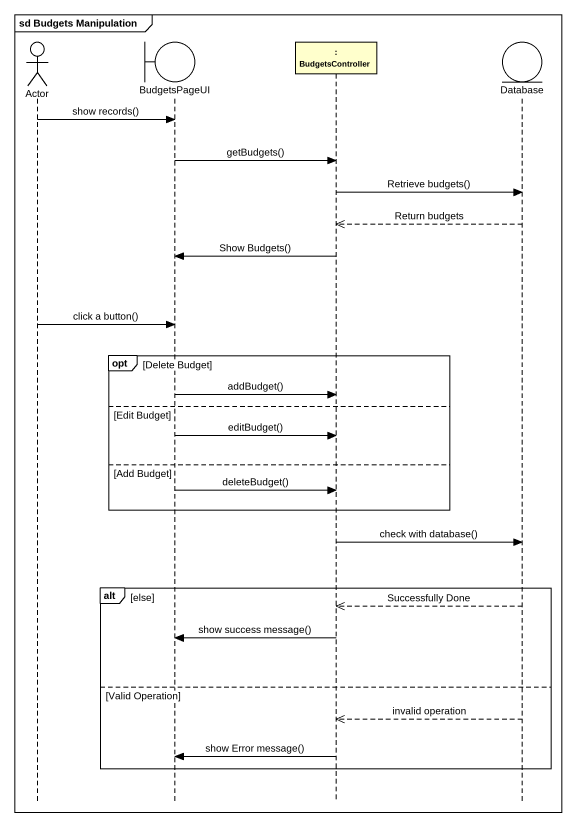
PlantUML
@startuml
mainframe sd Budgets Manipulation
hide footbox
actor "Actor" as Actor_
boundary BudgetsPageUI
participant ": BudgetsController" as BudgetsController
entity "Database" as Database_

Actor_ -> BudgetsPageUI : show records()
BudgetsPageUI -> BudgetsController : getBudgets()
BudgetsController -> Database_ : Retrieve budgets()
Database_ -->> BudgetsController : Return budgets
BudgetsController -> BudgetsPageUI : Show Budgets()
Actor_ -> BudgetsPageUI : click a button()
opt Delete Budget
  BudgetsPageUI -> BudgetsController : addBudget()
else Edit Budget
  BudgetsPageUI -> BudgetsController : editBudget()
else Add Budget
  BudgetsPageUI -> BudgetsController : deleteBudget()
end
BudgetsController -> Database_ : check with database()
alt else
  Database_ -->> BudgetsController : Successfully Done
  BudgetsController -> BudgetsPageUI : show success message()
else Valid Operation
  Database_ -->> BudgetsController : invalid operation
  BudgetsController -> BudgetsPageUI : show Error message()
end
@enduml
